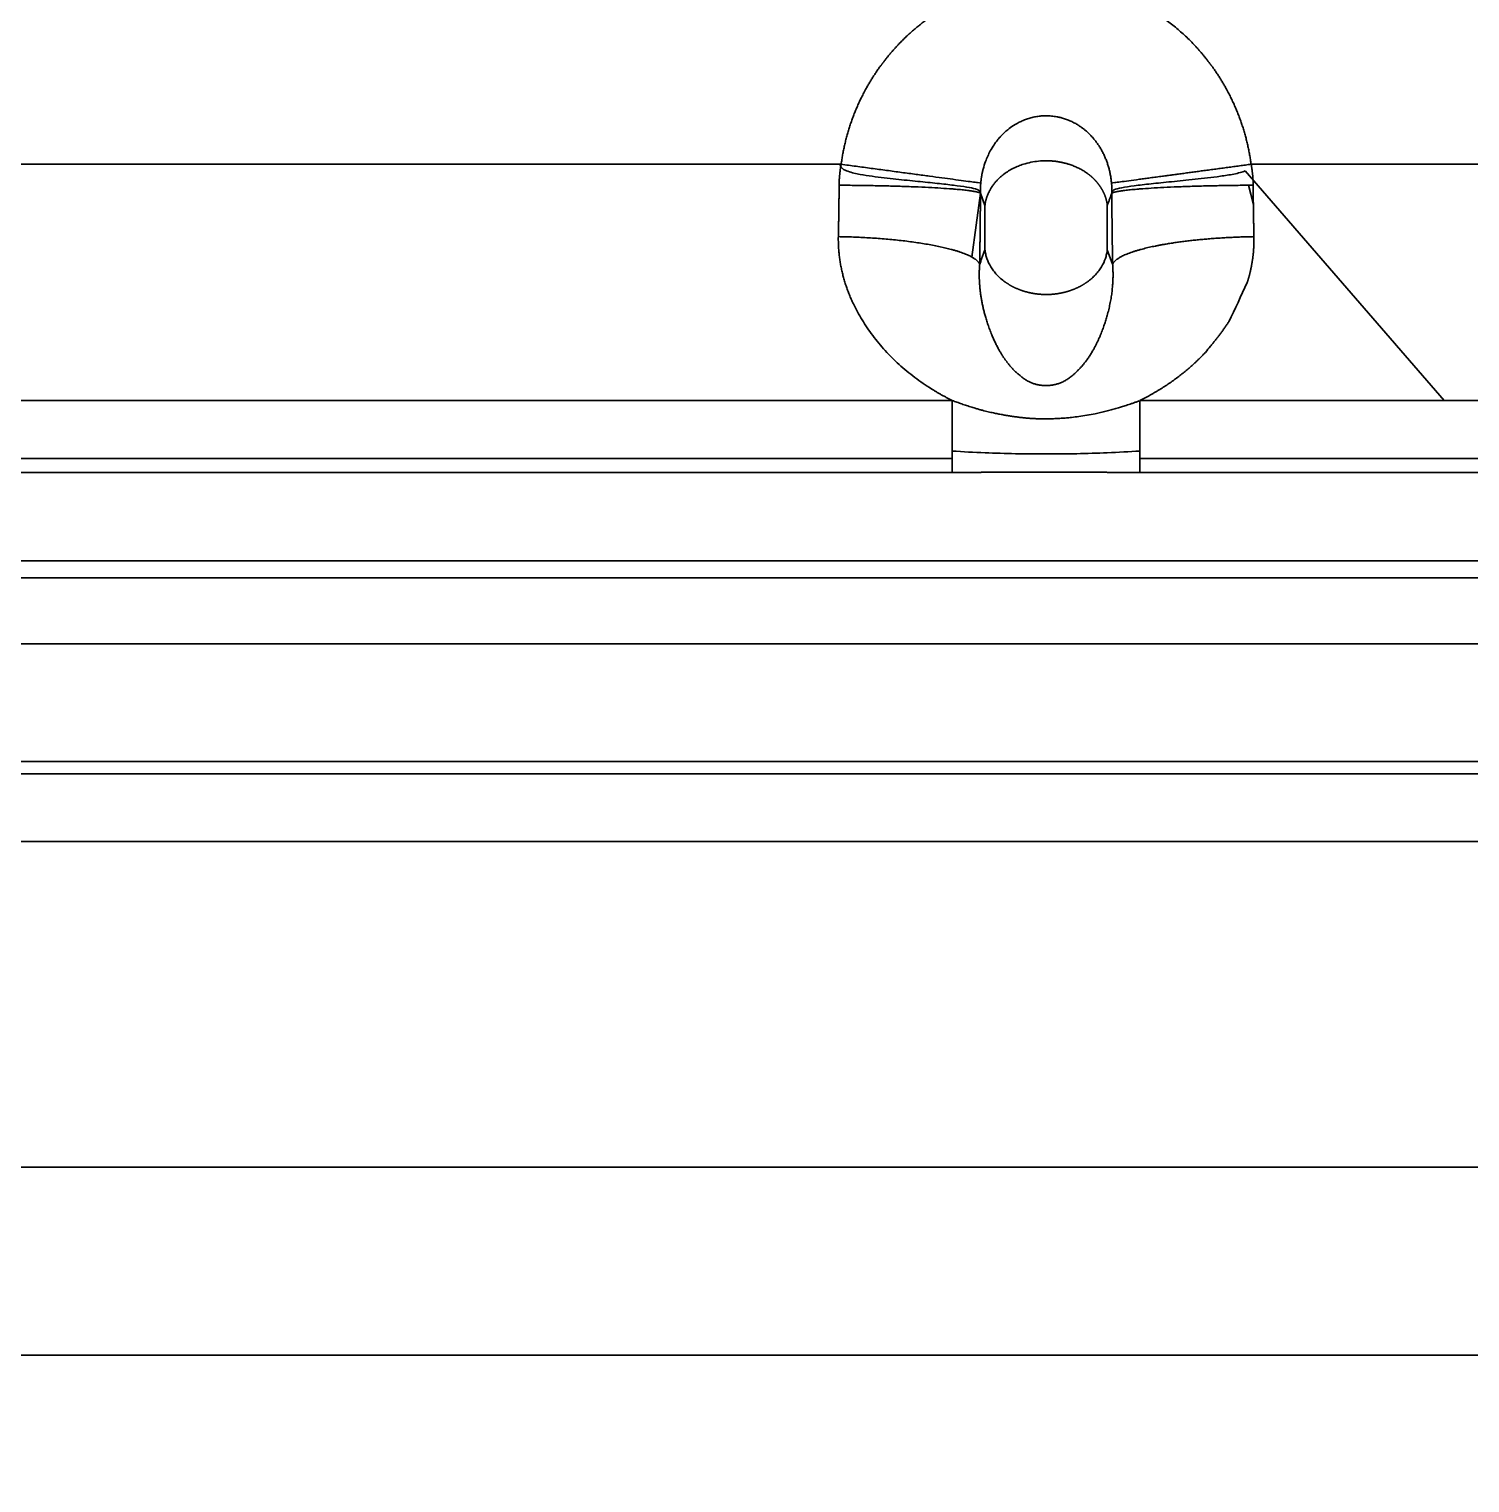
# Model space of a CAD drawing. Header units: millimetres. Extents: x -467 to 269, y 332 to 784.
# Drawn here: x -291.69 to -258.01, y 463.52 to 497.51 of the extents above; entities that cross this region are included whole.
import ezdxf

# ---------------------------------------------------------------- set-up
doc = ezdxf.new("R2010")
doc.units = ezdxf.units.MM
doc.layers.add('10', color=7, linetype='Continuous', true_color=0xffffff)

msp = doc.modelspace()

# ---------------------------------------------------------------- linework, layer by layer
at = {"layer": '10', "color": 7, "linetype": 'Continuous', "lineweight": 35}
for p, q in [((-272.709, 494.346), (-299.305, 494.346)), ((-263.264, 494.189), (-258.61, 488.822)), ((-236.529, 494.346), (-263.125, 494.346)), ((-263.187, 493.856), (-263.073, 493.409)), ((-269.453, 493.67), (-269.653, 492.176)), ((-269.347, 493.386), (-269.453, 493.67)), ((-269.347, 493.386), (-269.347, 492.345)), ((-266.487, 492.345), (-266.487, 493.386)), ((-266.487, 492.345), (-266.363, 492.012)), ((-270.112, 487.469), (-301.903, 487.469)), ((-233.932, 487.469), (-265.723, 487.469)), ((-270.112, 487.143), (-301.903, 487.143)), ((-233.932, 487.143), (-265.723, 487.143)), ((-106.448, 485.075), (-357.026, 485.075)), ((-357.057, 484.676), (-106.417, 484.676)), ((-357.251, 483.134), (-106.223, 483.134)), ((-67.987, 480.387), (-395.487, 480.387)), ((-395.487, 480.096), (-67.987, 480.096)), ((-323.976, 478.514), (-241.999, 478.514)), ((-319.824, 470.908), (-246.151, 470.908)), ((-247.671, 466.514), (-316.73, 466.514))]:
    msp.add_line(p, q, dxfattribs=at)
for points, degree, knots in [([(-271.784, 496.647), (-271.723, 496.731), (-271.38, 497.165), (-271.053, 497.452), (-270.405, 498.021), (-269.575, 498.331), (-269.162, 498.485), (-268.307, 498.639), (-267.444, 498.631), (-267.018, 498.547), (-266.595, 498.463), (-265.37, 497.983), (-264.417, 497.124), (-264.097, 496.712), (-264.05, 496.648)], 2, [0, 0, 0, 0.022091, 0.118162, 0.118162, 0.310304, 0.310304, 0.406374, 0.502445, 0.598516, 0.598516, 0.694587, 0.886728, 0.982799, 1, 1, 1]), ([(-272.709, 494.346), (-272.589, 495.24), (-272.169, 496.034), (-271.997, 496.358), (-271.787, 496.648)], 2, [0, 0, 0, 0.712901, 0.712901, 1, 1, 1]), ([(-264.048, 496.648), (-263.839, 496.361), (-263.668, 496.04), (-263.246, 495.243), (-263.125, 494.346)], 2, [0, 0, 0, 0.285657, 0.285657, 1, 1, 1]), ([(-269.445, 493.907), (-269.445, 493.914), (-269.443, 493.929), (-269.441, 493.953), (-269.438, 493.978), (-269.435, 494.005), (-269.431, 494.033), (-269.426, 494.063), (-269.42, 494.095), (-269.414, 494.128), (-269.407, 494.162), (-269.399, 494.198), (-269.377, 494.283), (-269.341, 494.397), (-269.283, 494.538), (-269.219, 494.668), (-269.144, 494.792), (-269.066, 494.899), (-269.003, 494.973), (-268.951, 495.03), (-268.891, 495.089), (-268.804, 495.165), (-268.673, 495.26), (-268.533, 495.338), (-268.402, 495.392), (-268.298, 495.427), (-268.192, 495.453), (-268.084, 495.471), (-267.991, 495.479), (-267.913, 495.48), (-267.851, 495.479), (-267.789, 495.474), (-267.728, 495.467), (-267.676, 495.458), (-267.633, 495.449), (-267.596, 495.441), (-267.556, 495.431), (-267.513, 495.419), (-267.467, 495.404), (-267.418, 495.386), (-267.35, 495.359), (-267.272, 495.321), (-267.189, 495.275), (-267.122, 495.231), (-267.068, 495.193), (-267.027, 495.161), (-266.992, 495.132), (-266.956, 495.1), (-266.915, 495.062), (-266.872, 495.018), (-266.833, 494.975), (-266.799, 494.935), (-266.771, 494.901), (-266.744, 494.865), (-266.718, 494.829), (-266.693, 494.793), (-266.669, 494.755), (-266.646, 494.717), (-266.623, 494.678), (-266.602, 494.639), (-266.581, 494.599), (-266.562, 494.559), (-266.543, 494.518), (-266.526, 494.476), (-266.509, 494.434), (-266.493, 494.392), (-266.479, 494.349), (-266.465, 494.306), (-266.452, 494.263), (-266.441, 494.219), (-266.43, 494.175), (-266.421, 494.131), (-266.412, 494.086), (-266.405, 494.042), (-266.398, 493.997), (-266.393, 493.952), (-266.39, 493.922), (-266.389, 493.907)], 3, [0, 0, 0, 0, 0.004778, 0.009906, 0.015386, 0.021215, 0.027394, 0.033921, 0.040794, 0.048013, 0.055575, 0.063479, 0.071721, 0.111994, 0.139915, 0.16877, 0.204569, 0.231797, 0.252076, 0.265568, 0.280134, 0.304071, 0.337078, 0.378772, 0.40094, 0.422956, 0.444851, 0.466653, 0.488396, 0.500744, 0.513091, 0.525448, 0.537824, 0.550226, 0.556913, 0.564362, 0.572576, 0.581562, 0.591326, 0.601878, 0.613229, 0.635155, 0.654333, 0.670702, 0.684205, 0.694791, 0.702419, 0.712672, 0.724219, 0.737081, 0.751279, 0.76054, 0.769834, 0.779159, 0.788515, 0.7979, 0.807314, 0.816756, 0.826225, 0.83572, 0.84524, 0.854785, 0.864354, 0.873946, 0.883558, 0.893191, 0.902843, 0.912511, 0.922196, 0.931894, 0.941605, 0.951325, 0.961054, 0.970789, 0.980526, 0.990264, 1, 1, 1, 1]), ([(-272.757, 493.856), (-272.757, 493.864), (-272.756, 493.882), (-272.756, 493.907), (-272.755, 493.933), (-272.754, 493.959), (-272.753, 493.985), (-272.751, 494.01), (-272.749, 494.036), (-272.747, 494.062), (-272.745, 494.088), (-272.743, 494.114), (-272.74, 494.139), (-272.737, 494.165), (-272.734, 494.191), (-272.73, 494.217), (-272.727, 494.243), (-272.723, 494.269), (-272.719, 494.294), (-272.714, 494.32), (-272.711, 494.337), (-272.709, 494.346)], 3, [0, 0, 0, 0, 0.052261, 0.104536, 0.156831, 0.209151, 0.261499, 0.313881, 0.366301, 0.418764, 0.471275, 0.523837, 0.576457, 0.629138, 0.681884, 0.734701, 0.787593, 0.840564, 0.89362, 0.946763, 1, 1, 1, 1]), ([(-272.729, 494.349), (-272.729, 494.335), (-272.729, 494.321), (-272.717, 494.285), (-272.7, 494.265), (-272.643, 494.217), (-272.596, 494.198), (-272.458, 494.149), (-272.361, 494.128), (-272.171, 494.093), (-272.076, 494.078), (-271.793, 494.039), (-271.607, 494.018), (-271.252, 493.979), (-271.082, 493.962), (-270.758, 493.93), (-270.604, 493.914), (-270.323, 493.884), (-270.195, 493.87), (-269.965, 493.842), (-269.863, 493.828), (-269.692, 493.801), (-269.623, 493.787), (-269.542, 493.763), (-269.519, 493.754), (-269.491, 493.738), (-269.483, 493.733), (-269.468, 493.719), (-269.462, 493.712), (-269.456, 493.696), (-269.455, 493.692), (-269.453, 493.685), (-269.453, 493.682), (-269.452, 493.674), (-269.452, 493.668), (-269.452, 493.66), (-269.452, 493.657), (-269.452, 493.655)], 3, [0, 0, 0, 0, 0.008014, 0.008014, 0.022576, 0.022576, 0.051702, 0.051702, 0.109953, 0.109953, 0.168204, 0.168204, 0.284706, 0.284706, 0.401207, 0.401207, 0.517709, 0.517709, 0.634211, 0.634211, 0.750713, 0.750713, 0.867215, 0.867215, 0.925466, 0.925466, 0.954591, 0.954591, 0.983717, 0.983717, 0.990998, 0.990998, 0.994639, 0.994639, 0.998279, 0.998279, 1, 1, 1, 1]), ([(-270.1, 493.995), (-270.178, 494.005), (-270.262, 494.017), (-270.443, 494.041), (-270.54, 494.054), (-270.742, 494.081), (-270.848, 494.095), (-271.066, 494.125), (-271.18, 494.14), (-271.41, 494.171), (-271.528, 494.187), (-271.765, 494.219), (-271.885, 494.235), (-272.124, 494.267), (-272.243, 494.283), (-272.479, 494.315), (-272.595, 494.331), (-272.709, 494.346)], 3, [0, 0, 0, 0, 0.125, 0.125, 0.25, 0.25, 0.375, 0.375, 0.5, 0.5, 0.625, 0.625, 0.75, 0.75, 0.875, 0.875, 1, 1, 1, 1]), ([(-267.916, 494.429), (-267.916, 494.429), (-267.976, 494.429), (-268.097, 494.422), (-268.276, 494.394), (-268.433, 494.353), (-268.569, 494.305), (-268.686, 494.252), (-268.799, 494.19), (-268.876, 494.137), (-268.923, 494.102), (-268.942, 494.086), (-268.962, 494.069), (-268.981, 494.053), (-269, 494.035), (-269.019, 494.018), (-269.037, 493.999), (-269.056, 493.981), (-269.073, 493.962), (-269.091, 493.942), (-269.108, 493.923), (-269.124, 493.902), (-269.14, 493.882), (-269.156, 493.86), (-269.171, 493.839), (-269.186, 493.817), (-269.201, 493.794), (-269.214, 493.771), (-269.228, 493.748), (-269.241, 493.725), (-269.253, 493.701), (-269.264, 493.676), (-269.276, 493.651), (-269.286, 493.626), (-269.296, 493.601), (-269.305, 493.575), (-269.313, 493.549), (-269.321, 493.522), (-269.328, 493.496), (-269.334, 493.469), (-269.339, 493.441), (-269.344, 493.414), (-269.346, 493.395), (-269.347, 493.386)], 3, [0, 0, 0, 0, 0.000468, 0.074522, 0.149953, 0.227513, 0.284653, 0.344359, 0.406833, 0.472284, 0.48548, 0.498837, 0.51236, 0.526048, 0.539904, 0.553929, 0.568124, 0.582491, 0.597031, 0.611746, 0.626635, 0.6417, 0.656943, 0.672363, 0.687961, 0.703739, 0.719697, 0.735836, 0.752155, 0.768656, 0.78534, 0.802206, 0.819256, 0.83649, 0.853908, 0.871512, 0.889302, 0.907278, 0.925443, 0.943796, 0.962339, 0.981073, 1, 1, 1, 1]), ([(-267.916, 494.429), (-267.905, 494.429), (-267.883, 494.428), (-267.849, 494.427), (-267.816, 494.426), (-267.782, 494.423), (-267.749, 494.42), (-267.716, 494.417), (-267.682, 494.413), (-267.649, 494.408), (-267.616, 494.402), (-267.583, 494.396), (-267.55, 494.39), (-267.517, 494.382), (-267.485, 494.374), (-267.452, 494.366), (-267.42, 494.357), (-267.366, 494.34), (-267.291, 494.314), (-267.196, 494.274), (-267.104, 494.228), (-267.014, 494.176), (-266.955, 494.135), (-266.922, 494.109), (-266.912, 494.102), (-266.902, 494.094), (-266.892, 494.086), (-266.882, 494.078), (-266.872, 494.069), (-266.862, 494.061), (-266.853, 494.053), (-266.843, 494.044), (-266.834, 494.035), (-266.824, 494.026), (-266.815, 494.018), (-266.806, 494.009), (-266.797, 493.999), (-266.788, 493.99), (-266.779, 493.981), (-266.77, 493.971), (-266.761, 493.962), (-266.752, 493.952), (-266.744, 493.942), (-266.735, 493.933), (-266.727, 493.923), (-266.718, 493.912), (-266.71, 493.902), (-266.702, 493.892), (-266.694, 493.882), (-266.686, 493.871), (-266.678, 493.86), (-266.67, 493.85), (-266.663, 493.839), (-266.655, 493.828), (-266.648, 493.817), (-266.641, 493.806), (-266.634, 493.794), (-266.627, 493.783), (-266.62, 493.771), (-266.613, 493.76), (-266.606, 493.748), (-266.6, 493.737), (-266.594, 493.725), (-266.587, 493.713), (-266.581, 493.701), (-266.575, 493.688), (-266.57, 493.676), (-266.564, 493.664), (-266.559, 493.651), (-266.553, 493.639), (-266.548, 493.626), (-266.543, 493.614), (-266.539, 493.601), (-266.534, 493.588), (-266.529, 493.575), (-266.525, 493.562), (-266.521, 493.549), (-266.517, 493.536), (-266.513, 493.522), (-266.51, 493.509), (-266.507, 493.496), (-266.503, 493.482), (-266.5, 493.469), (-266.498, 493.455), (-266.495, 493.441), (-266.493, 493.428), (-266.491, 493.414), (-266.489, 493.4), (-266.488, 493.39), (-266.487, 493.386)], 3, [0, 0, 0, 0, 0.013823, 0.027668, 0.041542, 0.05545, 0.069399, 0.083393, 0.09744, 0.111543, 0.125707, 0.139938, 0.154241, 0.168618, 0.183076, 0.197617, 0.212247, 0.226969, 0.272548, 0.319737, 0.368641, 0.419363, 0.472013, 0.478595, 0.485218, 0.491881, 0.498585, 0.50533, 0.512116, 0.518944, 0.525813, 0.532724, 0.539678, 0.546673, 0.553712, 0.560792, 0.567916, 0.575082, 0.582292, 0.589544, 0.59684, 0.60418, 0.611563, 0.61899, 0.626461, 0.633976, 0.641535, 0.649138, 0.656786, 0.664478, 0.672214, 0.679995, 0.687821, 0.695692, 0.703607, 0.711568, 0.719573, 0.727624, 0.73572, 0.743861, 0.752048, 0.76028, 0.768557, 0.77688, 0.785249, 0.793663, 0.802123, 0.810629, 0.819181, 0.827778, 0.836422, 0.845112, 0.853848, 0.862631, 0.87146, 0.880335, 0.889257, 0.898226, 0.907241, 0.916304, 0.925413, 0.93457, 0.943774, 0.953025, 0.962324, 0.971671, 0.981066, 0.990509, 1, 1, 1, 1]), ([(-263.264, 494.189), (-263.301, 494.174), (-263.34, 494.163), (-263.429, 494.139), (-263.481, 494.128), (-263.635, 494.097), (-263.739, 494.081), (-264.046, 494.038), (-264.244, 494.016), (-264.627, 493.975), (-264.812, 493.956), (-265.156, 493.921), (-265.316, 493.905), (-265.609, 493.874), (-265.742, 493.858), (-265.971, 493.828), (-266.068, 493.814), (-266.229, 493.783), (-266.29, 493.768), (-266.341, 493.74), (-266.35, 493.734), (-266.366, 493.719), (-266.372, 493.712), (-266.379, 493.693), (-266.38, 493.689), (-266.381, 493.682), (-266.381, 493.682), (-266.381, 493.682)], 3, [0, 0, 0, 0, 0.024998, 0.024998, 0.05833, 0.05833, 0.124993, 0.124993, 0.258321, 0.258321, 0.391648, 0.391648, 0.524975, 0.524975, 0.658302, 0.658302, 0.791629, 0.791629, 0.924957, 0.924957, 0.958288, 0.958288, 0.99162, 0.99162, 0.999953, 0.999953, 1, 1, 1, 1]), ([(-263.125, 494.346), (-263.123, 494.337), (-263.12, 494.32), (-263.116, 494.294), (-263.111, 494.269), (-263.107, 494.243), (-263.104, 494.217), (-263.1, 494.191), (-263.097, 494.165), (-263.094, 494.14), (-263.091, 494.114), (-263.089, 494.088), (-263.087, 494.062), (-263.085, 494.037), (-263.083, 494.011), (-263.081, 493.985), (-263.08, 493.959), (-263.079, 493.933), (-263.078, 493.908), (-263.078, 493.882), (-263.078, 493.865), (-263.077, 493.856)], 3, [0, 0, 0, 0, 0.053187, 0.106287, 0.159304, 0.212242, 0.265107, 0.317902, 0.370632, 0.423302, 0.475916, 0.528478, 0.580994, 0.633469, 0.685905, 0.738309, 0.790685, 0.843037, 0.895371, 0.94769, 1, 1, 1, 1]), ([(-272.775, 492.654), (-272.775, 492.669), (-272.774, 492.7), (-272.773, 492.746), (-272.772, 492.792), (-272.771, 492.839), (-272.77, 492.885), (-272.769, 492.931), (-272.768, 492.977), (-272.767, 493.024), (-272.766, 493.07), (-272.765, 493.116), (-272.765, 493.162), (-272.764, 493.209), (-272.763, 493.255), (-272.763, 493.301), (-272.762, 493.347), (-272.761, 493.394), (-272.761, 493.44), (-272.76, 493.486), (-272.76, 493.532), (-272.759, 493.579), (-272.759, 493.625), (-272.758, 493.671), (-272.758, 493.717), (-272.757, 493.764), (-272.757, 493.81), (-272.757, 493.84), (-272.757, 493.856)], 3, [0, 0, 0, 0, 0.038811, 0.077594, 0.116349, 0.155076, 0.193774, 0.232445, 0.271088, 0.309703, 0.348289, 0.386848, 0.425379, 0.463882, 0.502357, 0.540804, 0.579224, 0.617615, 0.655979, 0.694314, 0.732622, 0.770902, 0.809155, 0.847379, 0.885576, 0.923745, 0.961886, 1, 1, 1, 1]), ([(-270.119, 493.77), (-270.198, 493.776), (-270.284, 493.782), (-270.468, 493.794), (-270.566, 493.799), (-270.771, 493.809), (-270.878, 493.814), (-271.1, 493.823), (-271.215, 493.827), (-271.448, 493.835), (-271.567, 493.838), (-271.806, 493.844), (-271.927, 493.846), (-272.168, 493.85), (-272.288, 493.852), (-272.525, 493.854), (-272.642, 493.855), (-272.757, 493.856)], 3, [0, 0, 0, 0, 0.125, 0.125, 0.25, 0.25, 0.375, 0.375, 0.5, 0.5, 0.625, 0.625, 0.75, 0.75, 0.875, 0.875, 1, 1, 1, 1]), ([(-269.445, 493.907), (-269.462, 493.909), (-269.486, 493.912), (-269.555, 493.921), (-269.599, 493.927), (-269.708, 493.942), (-269.772, 493.951), (-269.921, 493.971), (-270.006, 493.982), (-270.1, 493.995)], 3, [0, 0, 0, 0, 0.25, 0.25, 0.5, 0.5, 0.75, 0.75, 1, 1, 1, 1]), ([(-269.453, 493.67), (-269.453, 493.676), (-269.453, 493.689), (-269.454, 493.708), (-269.454, 493.728), (-269.454, 493.748), (-269.453, 493.769), (-269.453, 493.79), (-269.452, 493.813), (-269.451, 493.836), (-269.449, 493.86), (-269.448, 493.883), (-269.446, 493.899), (-269.445, 493.907)], 3, [0, 0, 0, 0, 0.078846, 0.15979, 0.242865, 0.328105, 0.415541, 0.50521, 0.604364, 0.703384, 0.802306, 0.901166, 1, 1, 1, 1]), ([(-266.389, 493.907), (-266.373, 493.909), (-266.348, 493.912), (-266.279, 493.921), (-266.235, 493.927), (-266.126, 493.942), (-266.062, 493.951), (-265.913, 493.971), (-265.828, 493.982), (-265.735, 493.995)], 3, [0, 0, 0, 0, 0.25, 0.25, 0.5, 0.5, 0.75, 0.75, 1, 1, 1, 1]), ([(-266.389, 493.907), (-266.388, 493.901), (-266.387, 493.89), (-266.386, 493.873), (-266.384, 493.856), (-266.383, 493.84), (-266.383, 493.823), (-266.382, 493.806), (-266.381, 493.787), (-266.381, 493.765), (-266.38, 493.741), (-266.38, 493.717), (-266.381, 493.693), (-266.381, 493.678), (-266.381, 493.67)], 3, [0, 0, 0, 0, 0.070695, 0.14136, 0.212006, 0.282644, 0.353284, 0.423938, 0.49462, 0.600296, 0.703631, 0.804665, 0.903441, 1, 1, 1, 1]), ([(-265.715, 493.77), (-265.636, 493.776), (-265.55, 493.782), (-265.366, 493.794), (-265.268, 493.799), (-265.063, 493.809), (-264.956, 493.814), (-264.734, 493.823), (-264.62, 493.827), (-264.386, 493.835), (-264.267, 493.838), (-264.028, 493.844), (-263.907, 493.846), (-263.666, 493.85), (-263.546, 493.852), (-263.309, 493.855), (-263.192, 493.856), (-263.077, 493.856)], 3, [0, 0, 0, 0, 0.125, 0.125, 0.25, 0.25, 0.375, 0.375, 0.5, 0.5, 0.625, 0.625, 0.75, 0.75, 0.875, 0.875, 1, 1, 1, 1]), ([(-263.077, 493.856), (-263.077, 493.841), (-263.077, 493.81), (-263.077, 493.763), (-263.076, 493.717), (-263.076, 493.67), (-263.075, 493.624), (-263.075, 493.577), (-263.075, 493.531), (-263.074, 493.484), (-263.073, 493.438), (-263.073, 493.392), (-263.072, 493.345), (-263.072, 493.299), (-263.071, 493.253), (-263.07, 493.206), (-263.069, 493.16), (-263.069, 493.114), (-263.068, 493.068), (-263.067, 493.022), (-263.066, 492.975), (-263.065, 492.929), (-263.064, 492.883), (-263.063, 492.837), (-263.062, 492.791), (-263.061, 492.745), (-263.06, 492.7), (-263.06, 492.669), (-263.059, 492.654)], 3, [0, 0, 0, 0, 0.038422, 0.076847, 0.115275, 0.153706, 0.19214, 0.230577, 0.269018, 0.307461, 0.345908, 0.384358, 0.422811, 0.461267, 0.499727, 0.538189, 0.576655, 0.615125, 0.653597, 0.692073, 0.730552, 0.769034, 0.80752, 0.846009, 0.884502, 0.922998, 0.961497, 1, 1, 1, 1]), ([(-269.471, 492.012), (-269.471, 492.029), (-269.47, 492.065), (-269.469, 492.118), (-269.468, 492.171), (-269.468, 492.224), (-269.467, 492.277), (-269.466, 492.33), (-269.465, 492.383), (-269.464, 492.436), (-269.464, 492.489), (-269.463, 492.543), (-269.462, 492.596), (-269.462, 492.65), (-269.461, 492.703), (-269.46, 492.756), (-269.46, 492.81), (-269.459, 492.863), (-269.458, 492.917), (-269.458, 492.971), (-269.457, 493.024), (-269.457, 493.078), (-269.456, 493.132), (-269.456, 493.185), (-269.456, 493.239), (-269.455, 493.293), (-269.455, 493.347), (-269.454, 493.4), (-269.454, 493.454), (-269.454, 493.508), (-269.453, 493.562), (-269.453, 493.616), (-269.453, 493.652), (-269.453, 493.67)], 3, [0, 0, 0, 0, 0.032226, 0.064454, 0.096683, 0.128915, 0.161148, 0.193383, 0.22562, 0.257859, 0.2901, 0.322343, 0.354588, 0.386835, 0.419085, 0.451337, 0.483591, 0.515847, 0.548106, 0.580367, 0.612631, 0.644897, 0.677165, 0.709437, 0.741711, 0.773988, 0.806267, 0.838549, 0.870834, 0.903122, 0.935412, 0.967705, 1, 1, 1, 1]), ([(-270.137, 492.357), (-270.217, 492.378), (-270.303, 492.399), (-270.487, 492.439), (-270.585, 492.458), (-270.79, 492.493), (-270.897, 492.51), (-271.119, 492.541), (-271.233, 492.555), (-271.467, 492.58), (-271.586, 492.592), (-271.825, 492.611), (-271.946, 492.62), (-272.186, 492.634), (-272.306, 492.64), (-272.543, 492.649), (-272.66, 492.652), (-272.775, 492.654)], 3, [0, 0, 0, 0, 0.125, 0.125, 0.25, 0.25, 0.375, 0.375, 0.5, 0.5, 0.625, 0.625, 0.75, 0.75, 0.875, 0.875, 1, 1, 1, 1]), ([(-270.111, 488.823), (-270.122, 488.829), (-270.144, 488.84), (-270.176, 488.856), (-270.208, 488.873), (-270.24, 488.889), (-270.272, 488.907), (-270.305, 488.924), (-270.337, 488.942), (-270.369, 488.96), (-270.401, 488.978), (-270.433, 488.996), (-270.465, 489.015), (-270.497, 489.034), (-270.529, 489.054), (-270.561, 489.073), (-270.651, 489.129), (-270.796, 489.224), (-270.991, 489.363), (-271.177, 489.511), (-271.354, 489.664), (-271.521, 489.824), (-271.68, 489.99), (-271.83, 490.163), (-271.971, 490.341), (-272.101, 490.523), (-272.22, 490.708), (-272.328, 490.894), (-272.402, 491.038), (-272.448, 491.137), (-272.472, 491.19), (-272.495, 491.242), (-272.517, 491.295), (-272.538, 491.348), (-272.558, 491.401), (-272.577, 491.455), (-272.596, 491.508), (-272.613, 491.561), (-272.63, 491.615), (-272.645, 491.669), (-272.66, 491.723), (-272.674, 491.777), (-272.687, 491.831), (-272.699, 491.885), (-272.71, 491.939), (-272.721, 491.993), (-272.73, 492.048), (-272.739, 492.103), (-272.746, 492.157), (-272.753, 492.212), (-272.759, 492.267), (-272.764, 492.322), (-272.768, 492.377), (-272.771, 492.432), (-272.774, 492.487), (-272.775, 492.543), (-272.776, 492.598), (-272.775, 492.635), (-272.775, 492.654)], 3, [0, 0, 0, 0, 0.007308, 0.014645, 0.022011, 0.029407, 0.036833, 0.044289, 0.051775, 0.059292, 0.066841, 0.074421, 0.082032, 0.089676, 0.097351, 0.105059, 0.1128, 0.162544, 0.211906, 0.260965, 0.309801, 0.357527, 0.40506, 0.452475, 0.499846, 0.545817, 0.590741, 0.634698, 0.677771, 0.689513, 0.701189, 0.712802, 0.724353, 0.735844, 0.747278, 0.758657, 0.769983, 0.781258, 0.792486, 0.803668, 0.814807, 0.825905, 0.836964, 0.847988, 0.858978, 0.869937, 0.880869, 0.891774, 0.902657, 0.913519, 0.924363, 0.935193, 0.94601, 0.956816, 0.967616, 0.978412, 0.989205, 1, 1, 1, 1]), ([(-263.059, 492.654), (-263.059, 492.645), (-263.059, 492.627), (-263.059, 492.6), (-263.059, 492.573), (-263.059, 492.545), (-263.059, 492.518), (-263.06, 492.491), (-263.061, 492.464), (-263.062, 492.437), (-263.063, 492.41), (-263.065, 492.383), (-263.067, 492.356), (-263.069, 492.329), (-263.071, 492.302), (-263.073, 492.275), (-263.076, 492.249), (-263.079, 492.222), (-263.082, 492.195), (-263.085, 492.168), (-263.089, 492.141), (-263.093, 492.114), (-263.097, 492.087), (-263.101, 492.06), (-263.105, 492.033), (-263.11, 492.007), (-263.115, 491.98), (-263.12, 491.953), (-263.125, 491.926), (-263.131, 491.9), (-263.137, 491.873), (-263.143, 491.846), (-263.149, 491.819), (-263.156, 491.793), (-263.162, 491.766), (-263.169, 491.739), (-263.176, 491.713), (-263.184, 491.686), (-263.191, 491.659), (-263.199, 491.633), (-263.207, 491.606), (-263.212, 491.589), (-263.215, 491.58)], 3, [0, 0, 0, 0, 0.024493, 0.048992, 0.0735, 0.098016, 0.122544, 0.147085, 0.17164, 0.196211, 0.220799, 0.245407, 0.270035, 0.294685, 0.319358, 0.344057, 0.368783, 0.393537, 0.41832, 0.443135, 0.467983, 0.492866, 0.517784, 0.542739, 0.567734, 0.592769, 0.617845, 0.642965, 0.66813, 0.693341, 0.7186, 0.743908, 0.769266, 0.794677, 0.82014, 0.845659, 0.871234, 0.896866, 0.922558, 0.94831, 0.974123, 1, 1, 1, 1]), ([(-268.881, 491.598), (-268.952, 491.649), (-269.015, 491.705), (-269.083, 491.778), (-269.097, 491.793), (-269.122, 491.824), (-269.134, 491.839), (-269.169, 491.885), (-269.191, 491.916), (-269.248, 492.011), (-269.278, 492.076), (-269.307, 492.159), (-269.312, 492.176), (-269.322, 492.209), (-269.326, 492.226), (-269.334, 492.26), (-269.339, 492.285), (-269.343, 492.311), (-269.345, 492.328), (-269.346, 492.337), (-269.347, 492.345)], 3, [0, 0, 0, 0, 0.25, 0.25, 0.3125, 0.3125, 0.375, 0.375, 0.5, 0.5, 0.75, 0.75, 0.8125, 0.8125, 0.875, 0.875, 0.9375, 0.96875, 0.96875, 1, 1, 1, 1]), ([(-266.487, 492.345), (-266.488, 492.337), (-266.489, 492.328), (-266.491, 492.311), (-266.495, 492.286), (-266.507, 492.227), (-266.521, 492.177), (-266.555, 492.077), (-266.585, 492.012), (-266.634, 491.932), (-266.644, 491.916), (-266.666, 491.885), (-266.677, 491.869), (-266.712, 491.823), (-266.737, 491.793), (-266.791, 491.735), (-266.821, 491.706), (-266.868, 491.665), (-266.884, 491.651), (-266.918, 491.624), (-266.935, 491.611), (-266.953, 491.598)], 3, [0, 0, 0, 0, 0.03125, 0.03125, 0.0625, 0.125, 0.25, 0.25, 0.5, 0.5, 0.5625, 0.5625, 0.625, 0.625, 0.75, 0.75, 0.875, 0.875, 0.9375, 0.9375, 1, 1, 1, 1]), ([(-269.471, 492.012), (-269.472, 492.004), (-269.473, 491.988), (-269.474, 491.964), (-269.476, 491.94), (-269.477, 491.916), (-269.478, 491.891), (-269.479, 491.866), (-269.48, 491.84), (-269.48, 491.814), (-269.481, 491.788), (-269.481, 491.761), (-269.481, 491.734), (-269.48, 491.706), (-269.48, 491.678), (-269.479, 491.65), (-269.477, 491.621), (-269.476, 491.592), (-269.474, 491.563), (-269.472, 491.533), (-269.47, 491.503), (-269.467, 491.472), (-269.463, 491.422), (-269.455, 491.352), (-269.442, 491.264), (-269.428, 491.174), (-269.41, 491.085), (-269.391, 490.995), (-269.369, 490.904), (-269.344, 490.809), (-269.314, 490.706), (-269.278, 490.595), (-269.236, 490.478), (-269.199, 490.383), (-269.169, 490.311), (-269.148, 490.264), (-269.126, 490.217), (-269.105, 490.172), (-269.083, 490.128), (-269.061, 490.085), (-269.039, 490.043), (-269.024, 490.016), (-269.016, 490.003)], 3, [0, 0, 0, 0, 0.009774, 0.019756, 0.029947, 0.040346, 0.050955, 0.061774, 0.072803, 0.084044, 0.095495, 0.107158, 0.119034, 0.131122, 0.143423, 0.155938, 0.168666, 0.181609, 0.194765, 0.208137, 0.221724, 0.235527, 0.249545, 0.29005, 0.331401, 0.373604, 0.416662, 0.460582, 0.505366, 0.551018, 0.60554, 0.664248, 0.727163, 0.794303, 0.821692, 0.848603, 0.875036, 0.90099, 0.926464, 0.951458, 0.97597, 1, 1, 1, 1]), ([(-266.818, 490.003), (-266.813, 490.011), (-266.804, 490.027), (-266.791, 490.052), (-266.777, 490.078), (-266.764, 490.103), (-266.75, 490.13), (-266.737, 490.157), (-266.723, 490.185), (-266.71, 490.213), (-266.697, 490.241), (-266.683, 490.271), (-266.67, 490.3), (-266.657, 490.331), (-266.641, 490.371), (-266.621, 490.421), (-266.598, 490.48), (-266.577, 490.538), (-266.557, 490.595), (-266.538, 490.65), (-266.521, 490.705), (-266.505, 490.758), (-266.482, 490.838), (-266.454, 490.944), (-266.425, 491.077), (-266.4, 491.21), (-266.38, 491.341), (-266.369, 491.446), (-266.362, 491.526), (-266.359, 491.579), (-266.356, 491.63), (-266.354, 491.68), (-266.354, 491.728), (-266.353, 491.773), (-266.354, 491.818), (-266.355, 491.86), (-266.356, 491.9), (-266.358, 491.939), (-266.36, 491.976), (-266.362, 492), (-266.363, 492.012)], 3, [0, 0, 0, 0, 0.014481, 0.029197, 0.044147, 0.059331, 0.07475, 0.090402, 0.106288, 0.122408, 0.13876, 0.155345, 0.172162, 0.189212, 0.206494, 0.239933, 0.272399, 0.303895, 0.334421, 0.36398, 0.392574, 0.420206, 0.446877, 0.514655, 0.58026, 0.643705, 0.705006, 0.764181, 0.78895, 0.812781, 0.835674, 0.857633, 0.87866, 0.898757, 0.917929, 0.936177, 0.953505, 0.969915, 0.985412, 1, 1, 1, 1]), ([(-267.917, 491.302), (-267.923, 491.302), (-267.935, 491.302), (-267.952, 491.302), (-267.97, 491.303), (-267.987, 491.303), (-268.005, 491.304), (-268.022, 491.305), (-268.04, 491.306), (-268.057, 491.308), (-268.075, 491.309), (-268.092, 491.311), (-268.11, 491.312), (-268.128, 491.314), (-268.145, 491.317), (-268.163, 491.319), (-268.18, 491.321), (-268.198, 491.324), (-268.215, 491.327), (-268.233, 491.33), (-268.25, 491.333), (-268.268, 491.337), (-268.285, 491.34), (-268.302, 491.344), (-268.32, 491.348), (-268.337, 491.352), (-268.354, 491.356), (-268.371, 491.361), (-268.388, 491.365), (-268.406, 491.37), (-268.423, 491.375), (-268.44, 491.38), (-268.457, 491.386), (-268.473, 491.391), (-268.49, 491.397), (-268.507, 491.403), (-268.524, 491.409), (-268.54, 491.415), (-268.557, 491.422), (-268.573, 491.428), (-268.59, 491.435), (-268.606, 491.442), (-268.622, 491.449), (-268.638, 491.457), (-268.654, 491.464), (-268.67, 491.472), (-268.686, 491.48), (-268.702, 491.488), (-268.717, 491.496), (-268.733, 491.504), (-268.748, 491.513), (-268.763, 491.522), (-268.778, 491.531), (-268.793, 491.54), (-268.808, 491.549), (-268.823, 491.559), (-268.838, 491.568), (-268.852, 491.578), (-268.867, 491.588), (-268.876, 491.595), (-268.881, 491.598)], 3, [0, 0, 0, 0, 0.01577, 0.031561, 0.047376, 0.063215, 0.079082, 0.094976, 0.110901, 0.126858, 0.142849, 0.158875, 0.174938, 0.19104, 0.207182, 0.223367, 0.239595, 0.255869, 0.272189, 0.288559, 0.304978, 0.321449, 0.337974, 0.354554, 0.37119, 0.387885, 0.404639, 0.421454, 0.438332, 0.455273, 0.472281, 0.489355, 0.506497, 0.52371, 0.540994, 0.55835, 0.57578, 0.593286, 0.610868, 0.628528, 0.646268, 0.664088, 0.68199, 0.699975, 0.718044, 0.736199, 0.75444, 0.77277, 0.791189, 0.809698, 0.828298, 0.846991, 0.865778, 0.88466, 0.903637, 0.922712, 0.941884, 0.961156, 0.980527, 1, 1, 1, 1]), ([(-266.953, 491.598), (-266.957, 491.595), (-266.966, 491.589), (-266.978, 491.58), (-266.991, 491.572), (-267.004, 491.563), (-267.017, 491.555), (-267.03, 491.547), (-267.043, 491.538), (-267.056, 491.53), (-267.069, 491.523), (-267.083, 491.515), (-267.096, 491.507), (-267.11, 491.5), (-267.123, 491.493), (-267.137, 491.485), (-267.151, 491.478), (-267.165, 491.471), (-267.179, 491.465), (-267.193, 491.458), (-267.207, 491.451), (-267.221, 491.445), (-267.236, 491.439), (-267.25, 491.433), (-267.264, 491.427), (-267.279, 491.421), (-267.293, 491.415), (-267.308, 491.41), (-267.323, 491.405), (-267.337, 491.399), (-267.352, 491.394), (-267.367, 491.389), (-267.382, 491.384), (-267.397, 491.38), (-267.411, 491.375), (-267.426, 491.371), (-267.441, 491.366), (-267.457, 491.362), (-267.472, 491.358), (-267.487, 491.354), (-267.502, 491.351), (-267.517, 491.347), (-267.532, 491.344), (-267.548, 491.34), (-267.563, 491.337), (-267.578, 491.334), (-267.593, 491.331), (-267.609, 491.329), (-267.624, 491.326), (-267.64, 491.324), (-267.655, 491.321), (-267.67, 491.319), (-267.686, 491.317), (-267.701, 491.315), (-267.717, 491.313), (-267.732, 491.312), (-267.747, 491.31), (-267.763, 491.309), (-267.778, 491.307), (-267.794, 491.306), (-267.809, 491.305), (-267.825, 491.304), (-267.84, 491.304), (-267.855, 491.303), (-267.871, 491.303), (-267.886, 491.302), (-267.902, 491.302), (-267.912, 491.302), (-267.917, 491.302)], 3, [0, 0, 0, 0, 0.017118, 0.034157, 0.051119, 0.068005, 0.084814, 0.101548, 0.118207, 0.134792, 0.151305, 0.167744, 0.184112, 0.200409, 0.216636, 0.232794, 0.248883, 0.264904, 0.280858, 0.296746, 0.312569, 0.328328, 0.344022, 0.359654, 0.375224, 0.390734, 0.406183, 0.421572, 0.436904, 0.452178, 0.467395, 0.482557, 0.497665, 0.512718, 0.527719, 0.542669, 0.557567, 0.572416, 0.587216, 0.601968, 0.616674, 0.631334, 0.645949, 0.660521, 0.67505, 0.689537, 0.703984, 0.718392, 0.732761, 0.747094, 0.76139, 0.775651, 0.789878, 0.804073, 0.818235, 0.832368, 0.846471, 0.860546, 0.874594, 0.888615, 0.902613, 0.916586, 0.930538, 0.944468, 0.958378, 0.972269, 0.986143, 1, 1, 1, 1]), ([(-263.648, 490.664), (-263.655, 490.654), (-263.67, 490.632), (-263.691, 490.6), (-263.713, 490.568), (-263.736, 490.536), (-263.758, 490.504), (-263.781, 490.472), (-263.804, 490.441), (-263.827, 490.409), (-263.851, 490.377), (-263.875, 490.345), (-263.899, 490.314), (-263.923, 490.282), (-263.948, 490.251), (-263.973, 490.219), (-263.998, 490.188), (-264.023, 490.156), (-264.049, 490.125), (-264.066, 490.104), (-264.075, 490.094)], 3, [0, 0, 0, 0, 0.053772, 0.107747, 0.161927, 0.216311, 0.270903, 0.325702, 0.380711, 0.435931, 0.491363, 0.547009, 0.602869, 0.658944, 0.715237, 0.771749, 0.828479, 0.885431, 0.942604, 1, 1, 1, 1]), ([(-269.016, 490.003), (-269.012, 489.996), (-269.004, 489.982), (-268.992, 489.961), (-268.98, 489.941), (-268.968, 489.921), (-268.956, 489.901), (-268.943, 489.882), (-268.931, 489.862), (-268.918, 489.843), (-268.905, 489.824), (-268.892, 489.805), (-268.879, 489.787), (-268.866, 489.769), (-268.853, 489.751), (-268.839, 489.733), (-268.826, 489.715), (-268.801, 489.684), (-268.762, 489.637), (-268.707, 489.575), (-268.646, 489.513), (-268.58, 489.451), (-268.516, 489.396), (-268.461, 489.353), (-268.416, 489.322), (-268.38, 489.299), (-268.344, 489.278), (-268.298, 489.255), (-268.241, 489.23), (-268.168, 489.206), (-268.092, 489.188), (-268.012, 489.176), (-267.931, 489.172), (-267.85, 489.175), (-267.771, 489.184), (-267.707, 489.197), (-267.656, 489.21), (-267.617, 489.223), (-267.579, 489.237), (-267.526, 489.26), (-267.461, 489.294), (-267.4, 489.333), (-267.349, 489.371), (-267.306, 489.406), (-267.258, 489.447), (-267.209, 489.493), (-267.16, 489.542), (-267.112, 489.592), (-267.067, 489.643), (-267.029, 489.689), (-266.997, 489.731), (-266.969, 489.767), (-266.943, 489.804), (-266.917, 489.842), (-266.891, 489.881), (-266.866, 489.921), (-266.842, 489.961), (-266.826, 489.989), (-266.818, 490.003)], 3, [0, 0, 0, 0, 0.009871, 0.019659, 0.029365, 0.038987, 0.048527, 0.057983, 0.067358, 0.07665, 0.085859, 0.094987, 0.104032, 0.112996, 0.121877, 0.130677, 0.139396, 0.148033, 0.178527, 0.210221, 0.243132, 0.277278, 0.311189, 0.337381, 0.352886, 0.367399, 0.380947, 0.393562, 0.415425, 0.436295, 0.456572, 0.47669, 0.497089, 0.516762, 0.536364, 0.556267, 0.567206, 0.578408, 0.589931, 0.601831, 0.628565, 0.658493, 0.675591, 0.695883, 0.719376, 0.745548, 0.771751, 0.797992, 0.824276, 0.850609, 0.868168, 0.886044, 0.904237, 0.922748, 0.941579, 0.96073, 0.980204, 1, 1, 1, 1]), ([(-264.193, 489.949), (-264.201, 489.94), (-264.218, 489.923), (-264.243, 489.897), (-264.268, 489.87), (-264.294, 489.844), (-264.32, 489.819), (-264.346, 489.793), (-264.373, 489.767), (-264.399, 489.742), (-264.426, 489.716), (-264.453, 489.691), (-264.533, 489.619), (-264.668, 489.502), (-264.865, 489.347), (-265.071, 489.201), (-265.235, 489.097), (-265.349, 489.027), (-265.412, 488.991), (-265.475, 488.955), (-265.538, 488.92), (-265.6, 488.887), (-265.663, 488.854), (-265.705, 488.833), (-265.726, 488.823)], 3, [0, 0, 0, 0, 0.01908, 0.038206, 0.057378, 0.076597, 0.095864, 0.115179, 0.134544, 0.153958, 0.173423, 0.192939, 0.212507, 0.343413, 0.474828, 0.606984, 0.740111, 0.778249, 0.816041, 0.853492, 0.890608, 0.927394, 0.963856, 1, 1, 1, 1]), ([(-270.113, 488.824), (-270.094, 488.817), (-270.058, 488.804), (-270.002, 488.784), (-269.946, 488.764), (-269.89, 488.744), (-269.833, 488.725), (-269.775, 488.706), (-269.717, 488.687), (-269.658, 488.668), (-269.592, 488.648), (-269.52, 488.626), (-269.445, 488.605), (-269.373, 488.586), (-269.305, 488.569), (-269.24, 488.554), (-269.18, 488.541), (-269.124, 488.529), (-269.056, 488.515), (-268.972, 488.499), (-268.873, 488.481), (-268.775, 488.464), (-268.676, 488.449), (-268.579, 488.436), (-268.482, 488.425), (-268.386, 488.415), (-268.292, 488.407), (-268.199, 488.401), (-268.106, 488.397), (-268.015, 488.395), (-267.915, 488.394), (-267.805, 488.396), (-267.685, 488.401), (-267.564, 488.408), (-267.443, 488.417), (-267.305, 488.43), (-267.145, 488.45), (-266.961, 488.478), (-266.814, 488.506), (-266.707, 488.529), (-266.643, 488.544), (-266.581, 488.559), (-266.519, 488.574), (-266.459, 488.59), (-266.4, 488.606), (-266.342, 488.622), (-266.284, 488.639), (-266.231, 488.654), (-266.179, 488.669), (-266.128, 488.685), (-266.073, 488.702), (-266.014, 488.721), (-265.951, 488.741), (-265.884, 488.764), (-265.814, 488.788), (-265.766, 488.806), (-265.742, 488.815)], 3, [0, 0, 0, 0, 0.013338, 0.026764, 0.040284, 0.053899, 0.067613, 0.081429, 0.09535, 0.109379, 0.123518, 0.142217, 0.159951, 0.176707, 0.192473, 0.207241, 0.221004, 0.233754, 0.245485, 0.268063, 0.290449, 0.312677, 0.334721, 0.356521, 0.378037, 0.399248, 0.420147, 0.440739, 0.461041, 0.481078, 0.500869, 0.527147, 0.553589, 0.580171, 0.606856, 0.633579, 0.672304, 0.71357, 0.757508, 0.77231, 0.786923, 0.801344, 0.815568, 0.829589, 0.843408, 0.857031, 0.870464, 0.883715, 0.89481, 0.906902, 0.919985, 0.934051, 0.949092, 0.965102, 0.982074, 1, 1, 1, 1]), ([(-270.112, 487.143), (-270.112, 487.211), (-270.112, 487.299), (-270.112, 487.512), (-270.112, 487.637), (-270.112, 487.921), (-270.113, 488.081), (-270.113, 488.431), (-270.113, 488.621), (-270.113, 488.824)], 3, [0, 0, 0, 0, 0.25, 0.25, 0.5, 0.5, 0.75, 0.75, 1, 1, 1, 1]), ([(-265.723, 487.143), (-265.723, 487.21), (-265.723, 487.297), (-265.723, 487.509), (-265.723, 487.635), (-265.723, 487.922), (-265.723, 488.082), (-265.723, 488.433), (-265.723, 488.622), (-265.723, 488.821)], 3, [0, 0, 0, 0, 0.25, 0.25, 0.5, 0.5, 0.75, 0.75, 1, 1, 1, 1]), ([(-270.112, 487.643), (-269.86, 487.627), (-269.604, 487.613), (-268.873, 487.584), (-268.396, 487.574), (-267.438, 487.574), (-266.96, 487.584), (-266.23, 487.614), (-265.975, 487.627), (-265.723, 487.643)], 3, [0, 0, 0, 0, 0.176217, 0.176217, 0.4997, 0.4997, 0.823183, 0.823183, 1, 1, 1, 1]), ([(-265.723, 487.143), (-265.947, 487.143), (-266.09, 487.144), (-266.212, 487.144), (-266.426, 487.145), (-266.832, 487.148), (-266.877, 487.148), (-267.154, 487.15), (-267.432, 487.151), (-267.68, 487.153), (-267.958, 487.152), (-268.32, 487.152), (-268.494, 487.151), (-268.571, 487.151), (-269.007, 487.148), (-269.266, 487.146), (-269.549, 487.145), (-269.882, 487.143), (-270.112, 487.143)], 2, [0, 0, 0, 0.075, 0.075, 0.15, 0.15, 0.25, 0.25, 0.375, 0.375, 0.5, 0.5, 0.625, 0.625, 0.75, 0.75, 0.875, 0.875, 1, 1, 1]), ([(-291.694, 461.259), (-291.782, 461.278), (-291.958, 461.316), (-292.221, 461.372), (-292.481, 461.428), (-292.738, 461.483), (-292.992, 461.538), (-293.245, 461.592), (-293.494, 461.645), (-293.741, 461.698), (-293.985, 461.75), (-294.227, 461.801), (-294.466, 461.852), (-294.702, 461.902), (-294.936, 461.951), (-295.167, 462), (-295.395, 462.049), (-295.621, 462.096), (-295.844, 462.143), (-296.065, 462.19), (-296.283, 462.236), (-296.498, 462.281), (-296.711, 462.326), (-296.921, 462.37), (-297.129, 462.413), (-297.334, 462.456), (-297.536, 462.498), (-297.736, 462.54), (-297.933, 462.581), (-298.127, 462.622), (-298.319, 462.662), (-298.508, 462.701), (-298.695, 462.74), (-298.879, 462.778), (-299.06, 462.816), (-299.239, 462.853), (-299.415, 462.889), (-299.588, 462.925), (-299.759, 462.96), (-299.927, 462.995), (-300.093, 463.029), (-300.256, 463.063), (-300.416, 463.096), (-300.573, 463.128), (-300.729, 463.16), (-300.881, 463.192), (-301.031, 463.222), (-301.178, 463.253), (-301.323, 463.282), (-301.464, 463.311), (-301.604, 463.34), (-301.74, 463.368), (-301.874, 463.395), (-302.006, 463.422), (-302.135, 463.448), (-302.261, 463.474), (-302.384, 463.499), (-302.505, 463.524), (-302.624, 463.548), (-302.739, 463.572), (-302.852, 463.595), (-302.963, 463.617), (-303.071, 463.639), (-303.176, 463.66), (-303.278, 463.681), (-303.378, 463.701), (-303.475, 463.721), (-303.79, 463.785), (-304.32, 463.892), (-305.063, 464.042), (-305.796, 464.189), (-306.519, 464.334), (-307.232, 464.476), (-307.935, 464.616), (-308.628, 464.753), (-309.312, 464.888), (-309.985, 465.021), (-310.649, 465.151), (-311.303, 465.278), (-311.947, 465.404), (-312.581, 465.527), (-313.205, 465.648), (-313.819, 465.766), (-314.424, 465.882), (-315.018, 465.996), (-315.411, 466.071), (-315.606, 466.108)], 3, [0, 0, 0, 0, 0.011102, 0.022094, 0.032976, 0.043748, 0.05441, 0.064962, 0.075404, 0.085736, 0.095958, 0.10607, 0.116072, 0.125964, 0.135746, 0.145418, 0.154981, 0.164433, 0.173775, 0.183008, 0.19213, 0.201143, 0.210045, 0.218838, 0.22752, 0.236093, 0.244556, 0.252909, 0.261152, 0.269285, 0.277308, 0.285221, 0.293025, 0.300718, 0.308302, 0.315775, 0.323139, 0.330393, 0.337537, 0.344571, 0.351495, 0.358309, 0.365014, 0.371608, 0.378093, 0.384468, 0.390732, 0.396887, 0.402932, 0.408868, 0.414693, 0.420408, 0.426014, 0.43151, 0.436896, 0.442172, 0.447338, 0.452394, 0.45734, 0.462177, 0.466903, 0.47152, 0.476027, 0.480424, 0.484711, 0.488889, 0.492956, 0.496914, 0.528377, 0.559427, 0.590063, 0.620286, 0.650095, 0.679491, 0.708474, 0.737042, 0.765198, 0.79294, 0.820269, 0.847185, 0.873687, 0.899776, 0.925452, 0.950715, 0.975564, 1, 1, 1, 1])]:
    msp.add_open_spline(points, degree=degree, knots=knots, dxfattribs=at)
for points, weights in [([(-265.735, 493.995), (-265.087, 494.082), (-264.143, 494.209), (-263.125, 494.346)], [1.00911346879, 0.978825085918, 1.02403370849, 1.14473933651]), ([(-269.453, 493.67), (-269.506, 493.705), (-269.727, 493.739), (-270.119, 493.77)], [1.1509200143, 1.07330076976, 1.02562162537, 1.00788258112]), ([(-266.381, 493.67), (-266.328, 493.705), (-266.107, 493.739), (-265.715, 493.77)], [1.15126289753, 1.07354023417, 1.02576945838, 1.00795057015]), ([(-265.697, 492.357), (-265.043, 492.534), (-264.088, 492.637), (-263.059, 492.654)], [1.00787941833, 0.979585510697, 1.02749125154, 1.15159664087]), ([(-269.471, 492.012), (-269.524, 492.132), (-269.745, 492.251), (-270.137, 492.357)], [1.15122563554, 1.07330523248, 1.02549673401, 1.00780014014]), ([(-266.363, 492.012), (-266.31, 492.132), (-266.089, 492.251), (-265.697, 492.357)], [1.15159747974, 1.07357351907, 1.0256674986, 1.00787941833])]:
    msp.add_rational_spline(points, weights, degree=3, dxfattribs=at)
for points, degree in [([(-266.381, 493.67), (-266.487, 493.386)], 1), ([(-266.381, 493.684), (-266.382, 493.678), (-266.382, 493.672), (-266.383, 493.666)], 3), ([(-266.381, 493.67), (-266.38, 493.484), (-266.378, 493.114), (-266.372, 492.561), (-266.366, 492.194), (-266.363, 492.012)], 3), ([(-269.471, 492.012), (-269.347, 492.345)], 1), ([(-263.215, 491.581), (-263.36, 491.269), (-263.504, 490.963), (-263.648, 490.664)], 3), ([(-264.075, 490.094), (-264.114, 490.045), (-264.154, 489.997), (-264.193, 489.949)], 3), ([(-301.905, 488.821), (-291.308, 488.822), (-280.71, 488.823), (-270.113, 488.824)], 3), ([(-265.725, 488.821), (-255.128, 488.822), (-244.53, 488.823), (-233.933, 488.824)], 3)]:
    msp.add_open_spline(points, degree=degree, dxfattribs=at)

doc.saveas('drawing.dxf')
